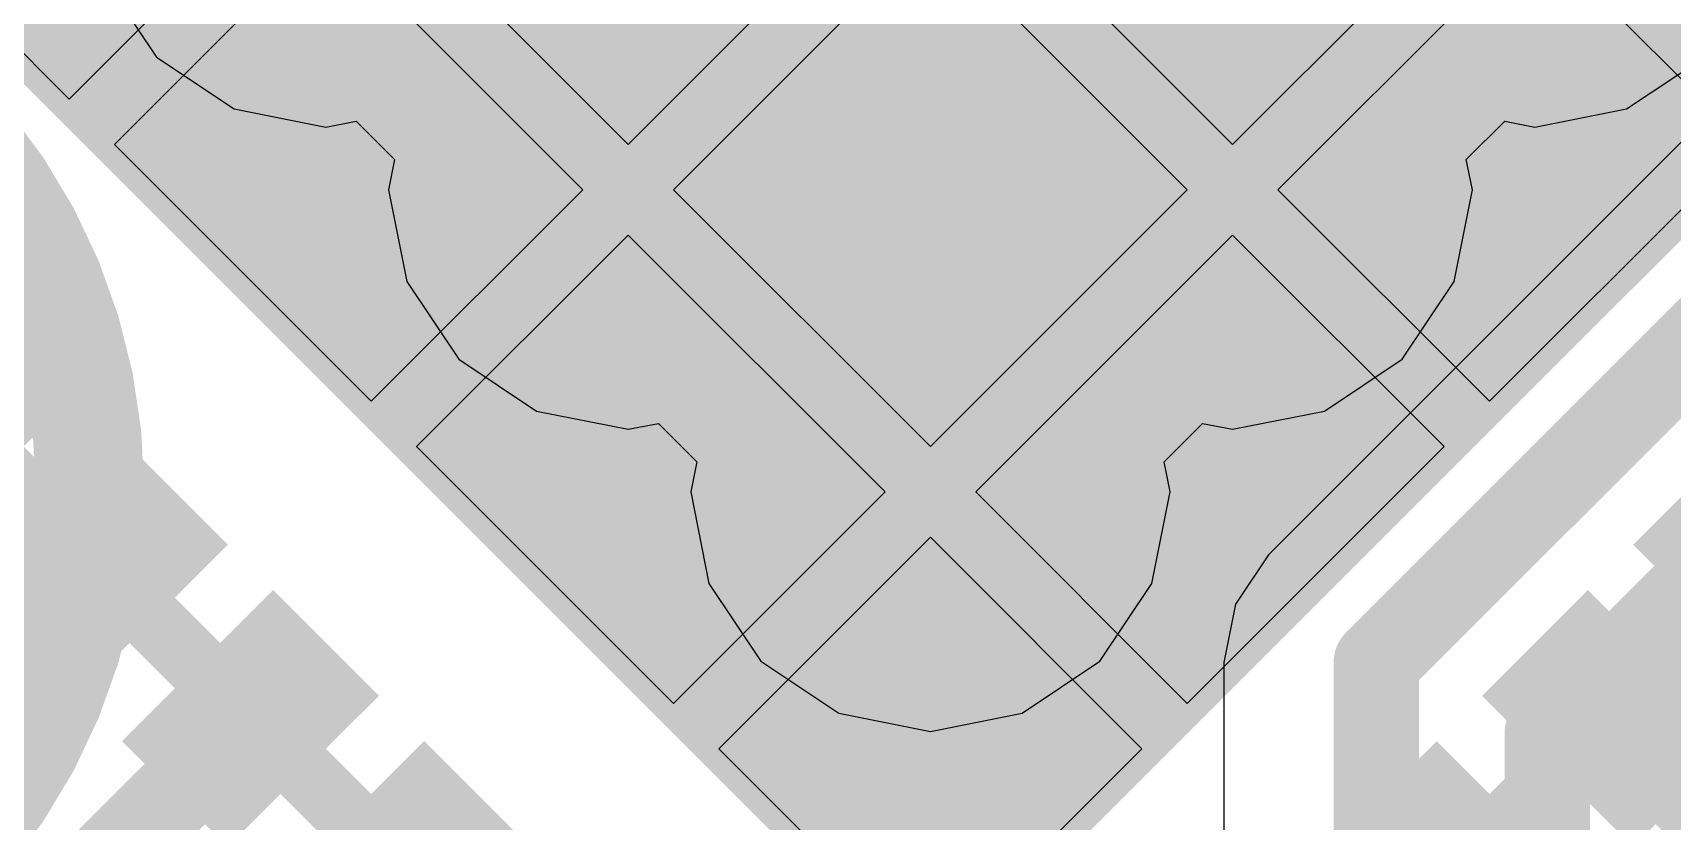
# Model space of a CAD drawing. Header units: millimetres. Extents: x 5 to 399, y 5 to 287.
# Drawn here: x 218.546 to 222.381, y 140.964 to 142.809 of the extents above; entities that cross this region are included whole.
import ezdxf

# ---------------------------------------------------------------- set-up
doc = ezdxf.new("R2010")
doc.units = ezdxf.units.MM
for name, color, linetype in [('BottomLayer', 5, 'Continuous'), ('BottomOverlay', 54, 'Continuous'), ('BottomPaste', 16, 'Continuous'), ('BottomSolder', 6, 'Continuous'), ('DrillDrawing', 1, 'Continuous'), ('Mechanical13', 56, 'Continuous'), ('MidLayer2', 76, 'Continuous'), ('TopLayer', 1, 'Continuous'), ('TopOverlay', 2, 'Continuous'), ('TopPaste', 8, 'Continuous'), ('TopSolder', 216, 'Continuous')]:
    doc.layers.add(name, color=color, linetype=linetype)

# ---------------------------------------------------------------- blocks, each defined once
blk = doc.blocks.new('TP1_5MM_B_43')
at = {"layer": 'BottomLayer', "const_width": 0.75}
blk.add_lwpolyline([(-0.375, 0, 1), (0.375, 0, 1)], format="xyb", close=True, dxfattribs=at)
at = {"layer": 'BottomOverlay'}
for points, const_width in [([(1.27, 0, 1), (-1.27, 0, 1)], 0.254), ([(-1.3335, 0, 1), (-1.2065, 0, 1)], 0.127), ([(1.2065, 0, 1), (1.3335, 0, 1)], 0.127)]:
    blk.add_lwpolyline(points, format="xyb", close=True, dxfattribs=dict(at, const_width=const_width))
at = {"layer": 'BottomPaste', "const_width": 0.75}
blk.add_lwpolyline([(-0.375, 0, 1), (0.375, 0, 1)], format="xyb", close=True, dxfattribs=at)
at = {"layer": 'BottomSolder', "const_width": 0.75}
blk.add_lwpolyline([(-0.375, 0, 1), (0.375, 0, 1)], format="xyb", close=True, dxfattribs=at)
blk = doc.blocks.new('TMC_QFN40_0_5_6_0X6_0_176')
at = {"layer": 'Mechanical13', "const_width": 0.15}
for points in [[(-3, 3), (-3, -3)], [(-3, -3), (3, -3)]]:
    blk.add_lwpolyline(points, dxfattribs=at)
at = {"layer": 'TopLayer'}
for points in [[(-2.275, -2.275), (2.275, -2.275), (-2.275, 2.275), (2.275, 2.275)], [(-3.2, 0.125), (-2.8, 0.125), (-3.2, 0.375), (-2.8, 0.375)], [(-3.2, -0.375), (-2.8, -0.375), (-3.2, -0.125), (-2.8, -0.125)], [(-3.2, -0.875), (-2.8, -0.875), (-3.2, -0.625), (-2.8, -0.625)], [(-3.2, -1.375), (-2.8, -1.375), (-3.2, -1.125), (-2.8, -1.125)], [(-1.125, -3.2), (-1.125, -2.8), (-1.375, -3.2), (-1.375, -2.8)], [(-0.625, -3.2), (-0.625, -2.8), (-0.875, -3.2), (-0.875, -2.8)], [(-0.125, -3.2), (-0.125, -2.8), (-0.375, -3.2), (-0.375, -2.8)]]:
    blk.add_solid(points, dxfattribs=at)
at = {"layer": 'TopPaste'}
for p, q in [((-2.275, 0.575), (-2.275, 1.425)), ((-1.575, 0.575), (-2.275, 0.575)), ((-2.275, -0.425), (-2.275, 0.425)), ((-2.275, 0.425), (-1.575, 0.425)), ((-1.575, 0.425), (-1.575, -0.425)), ((-1.425, -0.425), (-1.425, 0.425)), ((-1.575, -0.425), (-2.275, -0.425)), ((-0.575, -0.425), (-1.425, -0.425)), ((-2.275, -1.425), (-2.275, -0.575)), ((-2.275, -0.575), (-1.575, -0.575)), ((-1.575, -0.575), (-1.575, -1.425)), ((-1.425, -0.575), (-0.575, -0.575)), ((-1.425, -1.425), (-1.425, -0.575)), ((-0.575, -0.575), (-0.575, -1.425)), ((-0.425, -1.425), (-0.425, -0.575)), ((-1.575, -1.425), (-2.275, -1.425)), ((-0.575, -1.425), (-1.425, -1.425)), ((0.425, -1.425), (-0.425, -1.425)), ((-2.275, -2.275), (-2.275, -1.575)), ((-2.275, -1.575), (-1.575, -1.575)), ((-1.575, -1.575), (-1.575, -2.275)), ((-1.425, -2.275), (-1.425, -1.575)), ((-1.425, -1.575), (-0.575, -1.575)), ((-0.575, -1.575), (-0.575, -2.275)), ((-0.425, -2.275), (-0.425, -1.575)), ((-0.425, -1.575), (0.425, -1.575)), ((0.425, -1.575), (0.425, -2.275)), ((-1.575, -2.275), (-2.275, -2.275)), ((-0.575, -2.275), (-1.425, -2.275)), ((0.425, -2.275), (-0.425, -2.275))]:
    blk.add_line(p, q, dxfattribs=at)
for points in [[(-3.2, 0.125), (-2.8, 0.125), (-3.2, 0.375), (-2.8, 0.375)], [(-3.2, -0.375), (-2.8, -0.375), (-3.2, -0.125), (-2.8, -0.125)], [(-3.2, -0.875), (-2.8, -0.875), (-3.2, -0.625), (-2.8, -0.625)], [(-3.2, -1.375), (-2.8, -1.375), (-3.2, -1.125), (-2.8, -1.125)], [(-1.125, -3.2), (-1.125, -2.8), (-1.375, -3.2), (-1.375, -2.8)], [(-0.625, -3.2), (-0.625, -2.8), (-0.875, -3.2), (-0.875, -2.8)], [(-0.125, -3.2), (-0.125, -2.8), (-0.375, -3.2), (-0.375, -2.8)]]:
    blk.add_solid(points, dxfattribs=at)
at = {"layer": 'TopSolder'}
for points in [[(-2.325, -2.325), (2.325, -2.325), (-2.325, 2.325), (2.325, 2.325)], [(-3.25, 0.075), (-2.75, 0.075), (-3.25, 0.425), (-2.75, 0.425)], [(-3.25, -0.425), (-2.75, -0.425), (-3.25, -0.075), (-2.75, -0.075)], [(-3.25, -0.925), (-2.75, -0.925), (-3.25, -0.575), (-2.75, -0.575)], [(-3.25, -1.425), (-2.75, -1.425), (-3.25, -1.075), (-2.75, -1.075)], [(-1.075, -3.25), (-1.075, -2.75), (-1.425, -3.25), (-1.425, -2.75)], [(-0.575, -3.25), (-0.575, -2.75), (-0.925, -3.25), (-0.925, -2.75)], [(-0.075, -3.25), (-0.075, -2.75), (-0.425, -3.25), (-0.425, -2.75)]]:
    blk.add_solid(points, dxfattribs=at)
blk = doc.blocks.new('0402_C_297')
at = {"layer": 'Mechanical13', "const_width": 0.1}
for points in [[(-0.55, -0.3), (-0.55, 0.3)], [(-0.55, 0.3), (0.55, 0.3)], [(0.55, -0.3), (0.55, 0.3)], [(-0.55, -0.3), (0.55, -0.3)]]:
    blk.add_lwpolyline(points, dxfattribs=at)
at = {"layer": 'Mechanical13', "const_width": 0.05}
for points in [[(-0.575, 0.3, 1), (-0.525, 0.3, 1)], [(-0.575, 0.3, 1), (-0.525, 0.3, 1)], [(0.525, 0.3, 1), (0.575, 0.3, 1)], [(0.525, 0.3, 1), (0.575, 0.3, 1)], [(-0.575, -0.3, 1), (-0.525, -0.3, 1)], [(-0.575, -0.3, 1), (-0.525, -0.3, 1)], [(0.525, -0.3, 1), (0.575, -0.3, 1)], [(0.525, -0.3, 1), (0.575, -0.3, 1)]]:
    blk.add_lwpolyline(points, format="xyb", close=True, dxfattribs=at)
at = {"layer": 'TopLayer'}
for points in [[(-0.25, -0.3), (-0.25, 0.3), (-0.75, -0.3), (-0.75, 0.3)], [(0.75, -0.3), (0.75, 0.3), (0.25, -0.3), (0.25, 0.3)]]:
    blk.add_solid(points, dxfattribs=at)
at = {"layer": 'TopOverlay', "const_width": 0.05}
for points in [[(-0.9, 0.45), (0.9, 0.45)], [(-0.9, -0.45), (-0.9, 0.45)], [(0.9, -0.45), (0.9, 0.45)], [(-0.9, -0.45), (0.9, -0.45)]]:
    blk.add_lwpolyline(points, dxfattribs=at)
at = {"layer": 'TopOverlay', "const_width": 0.025}
for points in [[(-0.9125, 0.45, 1), (-0.8875, 0.45, 1)], [(-0.9125, 0.45, 1), (-0.8875, 0.45, 1)], [(0.8875, 0.45, 1), (0.9125, 0.45, 1)], [(0.8875, 0.45, 1), (0.9125, 0.45, 1)], [(-0.9125, -0.45, 1), (-0.8875, -0.45, 1)], [(-0.9125, -0.45, 1), (-0.8875, -0.45, 1)], [(0.8875, -0.45, 1), (0.9125, -0.45, 1)], [(0.8875, -0.45, 1), (0.9125, -0.45, 1)]]:
    blk.add_lwpolyline(points, format="xyb", close=True, dxfattribs=at)
at = {"layer": 'TopPaste'}
for points in [[(-0.25, -0.3), (-0.25, 0.3), (-0.75, -0.3), (-0.75, 0.3)], [(0.75, -0.3), (0.75, 0.3), (0.25, -0.3), (0.25, 0.3)]]:
    blk.add_solid(points, dxfattribs=at)
at = {"layer": 'TopSolder'}
for points in [[(-0.2, -0.35), (-0.2, 0.35), (-0.8, -0.35), (-0.8, 0.35)], [(0.8, -0.35), (0.8, 0.35), (0.2, -0.35), (0.2, 0.35)]]:
    blk.add_solid(points, dxfattribs=at)

msp = doc.modelspace()

# ---------------------------------------------------------------- linework, layer by layer
at = {"layer": 'BottomLayer'}
for p, q in [((223.3197, 143.4704), (221.4367, 141.5873)), ((221.4367, 141.5873), (221.3593, 141.4715)), ((221.3593, 141.4715), (221.3321, 141.335)), ((221.3321, 141.335), (221.3321, 140.2498))]:
    msp.add_line(p, q, dxfattribs=at)
at = {"layer": 'BottomLayer', "const_width": 0.2}
for points in [[(221.689, 141.335), (223.6766, 143.3226)], [(222.089, 141.1693), (224.0766, 143.1569)], [(221.689, 140.102), (221.689, 141.335)], [(222.089, 139.9178), (222.089, 141.1693)]]:
    msp.add_lwpolyline(points, dxfattribs=at)
at = {"layer": 'BottomLayer', "const_width": 0.1}
for points in [[(221.639, 141.335, 1), (221.739, 141.335, 1)], [(221.639, 141.335, 1), (221.739, 141.335, 1)], [(222.039, 141.1693, 1), (222.139, 141.1693, 1)], [(222.039, 141.1693, 1), (222.139, 141.1693, 1)]]:
    msp.add_lwpolyline(points, format="xyb", close=True, dxfattribs=at)
at = {"layer": 'DrillDrawing', "const_width": 0.0508}
for points in [[(219.8116, 142.5684), (219.9386, 142.6954)], [(219.9386, 142.6954), (220.0656, 142.5684)], [(221.2258, 142.5684), (221.3528, 142.6954)], [(221.3528, 142.6954), (221.4798, 142.5684)], [(219.8624, 142.5176), (219.9386, 142.5938)], [(219.9386, 142.5938), (220.0148, 142.5176)], [(221.2766, 142.5176), (221.3528, 142.5938)], [(221.3528, 142.5938), (221.429, 142.5176)], [(219.6846, 142.5684), (219.8116, 142.4414)], [(219.6846, 142.5684), (219.8116, 142.5684)], [(220.0656, 142.5684), (220.1926, 142.5684)], [(220.0656, 142.4414), (220.1926, 142.5684)], [(221.0988, 142.5684), (221.2258, 142.4414)], [(221.0988, 142.5684), (221.2258, 142.5684)], [(221.4798, 142.5684), (221.6068, 142.5684)], [(221.4798, 142.4414), (221.6068, 142.5684)], [(219.7862, 142.5176), (219.8624, 142.4414)], [(219.7862, 142.5176), (219.8624, 142.5176)], [(220.0148, 142.5176), (220.091, 142.5176)], [(220.0148, 142.4414), (220.091, 142.5176)], [(221.2004, 142.5176), (221.2766, 142.4414)], [(221.2004, 142.5176), (221.2766, 142.5176)], [(221.429, 142.5176), (221.5052, 142.5176)], [(221.429, 142.4414), (221.5052, 142.5176)], [(219.6846, 142.3144), (219.8116, 142.4414)], [(219.7862, 142.3652), (219.8624, 142.4414)], [(220.0148, 142.4414), (220.091, 142.3652)], [(220.0656, 142.4414), (220.1926, 142.3144)], [(221.0988, 142.3144), (221.2258, 142.4414)], [(221.2004, 142.3652), (221.2766, 142.4414)], [(221.429, 142.4414), (221.5052, 142.3652)], [(221.4798, 142.4414), (221.6068, 142.3144)], [(219.7862, 142.3652), (219.8624, 142.3652)], [(219.8624, 142.3652), (219.9386, 142.289)], [(219.9386, 142.289), (220.0148, 142.3652)], [(220.0148, 142.3652), (220.091, 142.3652)], [(221.2004, 142.3652), (221.2766, 142.3652)], [(221.2766, 142.3652), (221.3528, 142.289)], [(221.3528, 142.289), (221.429, 142.3652)], [(221.429, 142.3652), (221.5052, 142.3652)], [(219.6846, 142.3144), (219.8116, 142.3144)], [(219.8116, 142.3144), (219.9386, 142.1874)], [(219.9386, 142.1874), (220.0656, 142.3144)], [(220.0656, 142.3144), (220.1926, 142.3144)], [(221.0988, 142.3144), (221.2258, 142.3144)], [(221.2258, 142.3144), (221.3528, 142.1874)], [(221.3528, 142.1874), (221.4798, 142.3144)], [(221.4798, 142.3144), (221.6068, 142.3144)], [(220.5187, 141.8613), (220.6457, 141.9883)], [(220.6457, 141.9883), (220.7727, 141.8613)], [(220.3917, 141.8613), (220.5187, 141.7343)], [(220.3917, 141.8613), (220.5187, 141.8613)], [(220.5695, 141.8105), (220.6457, 141.8867)], [(220.6457, 141.8867), (220.7219, 141.8105)], [(220.7727, 141.8613), (220.8997, 141.8613)], [(220.7727, 141.7343), (220.8997, 141.8613)], [(220.4933, 141.8105), (220.5695, 141.7343)], [(220.4933, 141.8105), (220.5695, 141.8105)], [(220.7219, 141.8105), (220.7981, 141.8105)], [(220.7219, 141.7343), (220.7981, 141.8105)], [(220.3917, 141.6073), (220.5187, 141.7343)], [(220.4933, 141.6581), (220.5695, 141.7343)], [(220.7219, 141.7343), (220.7981, 141.6581)], [(220.7727, 141.7343), (220.8997, 141.6073)], [(220.4933, 141.6581), (220.5695, 141.6581)], [(220.5695, 141.6581), (220.6457, 141.5819)], [(220.6457, 141.5819), (220.7219, 141.6581)], [(220.7219, 141.6581), (220.7981, 141.6581)], [(220.3917, 141.6073), (220.5187, 141.6073)], [(220.5187, 141.6073), (220.6457, 141.4803)], [(220.6457, 141.4803), (220.7727, 141.6073)], [(220.7727, 141.6073), (220.8997, 141.6073)]]:
    msp.add_lwpolyline(points, dxfattribs=at)
at = {"layer": 'DrillDrawing', "const_width": 0.0254}
for points in [[(219.9259, 142.6954, 1), (219.9513, 142.6954, 1)], [(219.9259, 142.6954, 1), (219.9513, 142.6954, 1)], [(221.3401, 142.6954, 1), (221.3655, 142.6954, 1)], [(221.3401, 142.6954, 1), (221.3655, 142.6954, 1)], [(219.9259, 142.5938, 1), (219.9513, 142.5938, 1)], [(219.9259, 142.5938, 1), (219.9513, 142.5938, 1)], [(221.3401, 142.5938, 1), (221.3655, 142.5938, 1)], [(221.3401, 142.5938, 1), (221.3655, 142.5938, 1)], [(219.6719, 142.5684, 1), (219.6973, 142.5684, 1)], [(219.6719, 142.5684, 1), (219.6973, 142.5684, 1)], [(219.7989, 142.5684, 1), (219.8243, 142.5684, 1)], [(219.7989, 142.5684, 1), (219.8243, 142.5684, 1)], [(220.0529, 142.5684, 1), (220.0783, 142.5684, 1)], [(220.0529, 142.5684, 1), (220.0783, 142.5684, 1)], [(220.1799, 142.5684, 1), (220.2053, 142.5684, 1)], [(220.1799, 142.5684, 1), (220.2053, 142.5684, 1)], [(221.0861, 142.5684, 1), (221.1115, 142.5684, 1)], [(221.0861, 142.5684, 1), (221.1115, 142.5684, 1)], [(221.2131, 142.5684, 1), (221.2385, 142.5684, 1)], [(221.2131, 142.5684, 1), (221.2385, 142.5684, 1)], [(221.4671, 142.5684, 1), (221.4925, 142.5684, 1)], [(221.4671, 142.5684, 1), (221.4925, 142.5684, 1)], [(221.5941, 142.5684, 1), (221.6195, 142.5684, 1)], [(221.5941, 142.5684, 1), (221.6195, 142.5684, 1)], [(219.7735, 142.5176, 1), (219.7989, 142.5176, 1)], [(219.7735, 142.5176, 1), (219.7989, 142.5176, 1)], [(219.8497, 142.5176, 1), (219.8751, 142.5176, 1)], [(219.8497, 142.5176, 1), (219.8751, 142.5176, 1)], [(220.0021, 142.5176, 1), (220.0275, 142.5176, 1)], [(220.0021, 142.5176, 1), (220.0275, 142.5176, 1)], [(220.0783, 142.5176, 1), (220.1037, 142.5176, 1)], [(220.0783, 142.5176, 1), (220.1037, 142.5176, 1)], [(221.1877, 142.5176, 1), (221.2131, 142.5176, 1)], [(221.1877, 142.5176, 1), (221.2131, 142.5176, 1)], [(221.2639, 142.5176, 1), (221.2893, 142.5176, 1)], [(221.2639, 142.5176, 1), (221.2893, 142.5176, 1)], [(221.4163, 142.5176, 1), (221.4417, 142.5176, 1)], [(221.4163, 142.5176, 1), (221.4417, 142.5176, 1)], [(221.4925, 142.5176, 1), (221.5179, 142.5176, 1)], [(221.4925, 142.5176, 1), (221.5179, 142.5176, 1)], [(219.7989, 142.4414, 1), (219.8243, 142.4414, 1)], [(219.7989, 142.4414, 1), (219.8243, 142.4414, 1)], [(219.8497, 142.4414, 1), (219.8751, 142.4414, 1)], [(219.8497, 142.4414, 1), (219.8751, 142.4414, 1)], [(220.0021, 142.4414, 1), (220.0275, 142.4414, 1)], [(220.0021, 142.4414, 1), (220.0275, 142.4414, 1)], [(220.0529, 142.4414, 1), (220.0783, 142.4414, 1)], [(220.0529, 142.4414, 1), (220.0783, 142.4414, 1)], [(221.2131, 142.4414, 1), (221.2385, 142.4414, 1)], [(221.2131, 142.4414, 1), (221.2385, 142.4414, 1)], [(221.2639, 142.4414, 1), (221.2893, 142.4414, 1)], [(221.2639, 142.4414, 1), (221.2893, 142.4414, 1)], [(221.4163, 142.4414, 1), (221.4417, 142.4414, 1)], [(221.4163, 142.4414, 1), (221.4417, 142.4414, 1)], [(221.4671, 142.4414, 1), (221.4925, 142.4414, 1)], [(221.4671, 142.4414, 1), (221.4925, 142.4414, 1)], [(219.7735, 142.3652, 1), (219.7989, 142.3652, 1)], [(219.7735, 142.3652, 1), (219.7989, 142.3652, 1)], [(219.8497, 142.3652, 1), (219.8751, 142.3652, 1)], [(219.8497, 142.3652, 1), (219.8751, 142.3652, 1)], [(220.0021, 142.3652, 1), (220.0275, 142.3652, 1)], [(220.0021, 142.3652, 1), (220.0275, 142.3652, 1)], [(220.0783, 142.3652, 1), (220.1037, 142.3652, 1)], [(220.0783, 142.3652, 1), (220.1037, 142.3652, 1)], [(221.1877, 142.3652, 1), (221.2131, 142.3652, 1)], [(221.1877, 142.3652, 1), (221.2131, 142.3652, 1)], [(221.2639, 142.3652, 1), (221.2893, 142.3652, 1)], [(221.2639, 142.3652, 1), (221.2893, 142.3652, 1)], [(221.4163, 142.3652, 1), (221.4417, 142.3652, 1)], [(221.4163, 142.3652, 1), (221.4417, 142.3652, 1)], [(221.4925, 142.3652, 1), (221.5179, 142.3652, 1)], [(221.4925, 142.3652, 1), (221.5179, 142.3652, 1)], [(219.6719, 142.3144, 1), (219.6973, 142.3144, 1)], [(219.6719, 142.3144, 1), (219.6973, 142.3144, 1)], [(219.7989, 142.3144, 1), (219.8243, 142.3144, 1)], [(219.7989, 142.3144, 1), (219.8243, 142.3144, 1)], [(219.9259, 142.289, 1), (219.9513, 142.289, 1)], [(219.9259, 142.289, 1), (219.9513, 142.289, 1)], [(220.0529, 142.3144, 1), (220.0783, 142.3144, 1)], [(220.0529, 142.3144, 1), (220.0783, 142.3144, 1)], [(220.1799, 142.3144, 1), (220.2053, 142.3144, 1)], [(220.1799, 142.3144, 1), (220.2053, 142.3144, 1)], [(221.0861, 142.3144, 1), (221.1115, 142.3144, 1)], [(221.0861, 142.3144, 1), (221.1115, 142.3144, 1)], [(221.2131, 142.3144, 1), (221.2385, 142.3144, 1)], [(221.2131, 142.3144, 1), (221.2385, 142.3144, 1)], [(221.3401, 142.289, 1), (221.3655, 142.289, 1)], [(221.3401, 142.289, 1), (221.3655, 142.289, 1)], [(221.4671, 142.3144, 1), (221.4925, 142.3144, 1)], [(221.4671, 142.3144, 1), (221.4925, 142.3144, 1)], [(221.5941, 142.3144, 1), (221.6195, 142.3144, 1)], [(221.5941, 142.3144, 1), (221.6195, 142.3144, 1)], [(219.9259, 142.1874, 1), (219.9513, 142.1874, 1)], [(219.9259, 142.1874, 1), (219.9513, 142.1874, 1)], [(221.3401, 142.1874, 1), (221.3655, 142.1874, 1)], [(221.3401, 142.1874, 1), (221.3655, 142.1874, 1)], [(220.633, 141.9883, 1), (220.6584, 141.9883, 1)], [(220.633, 141.9883, 1), (220.6584, 141.9883, 1)], [(220.379, 141.8613, 1), (220.4044, 141.8613, 1)], [(220.379, 141.8613, 1), (220.4044, 141.8613, 1)], [(220.506, 141.8613, 1), (220.5314, 141.8613, 1)], [(220.506, 141.8613, 1), (220.5314, 141.8613, 1)], [(220.633, 141.8867, 1), (220.6584, 141.8867, 1)], [(220.633, 141.8867, 1), (220.6584, 141.8867, 1)], [(220.76, 141.8613, 1), (220.7854, 141.8613, 1)], [(220.76, 141.8613, 1), (220.7854, 141.8613, 1)], [(220.887, 141.8613, 1), (220.9124, 141.8613, 1)], [(220.887, 141.8613, 1), (220.9124, 141.8613, 1)], [(220.4806, 141.8105, 1), (220.506, 141.8105, 1)], [(220.4806, 141.8105, 1), (220.506, 141.8105, 1)], [(220.5568, 141.8105, 1), (220.5822, 141.8105, 1)], [(220.5568, 141.8105, 1), (220.5822, 141.8105, 1)], [(220.7092, 141.8105, 1), (220.7346, 141.8105, 1)], [(220.7092, 141.8105, 1), (220.7346, 141.8105, 1)], [(220.7854, 141.8105, 1), (220.8108, 141.8105, 1)], [(220.7854, 141.8105, 1), (220.8108, 141.8105, 1)], [(220.506, 141.7343, 1), (220.5314, 141.7343, 1)], [(220.506, 141.7343, 1), (220.5314, 141.7343, 1)], [(220.5568, 141.7343, 1), (220.5822, 141.7343, 1)], [(220.5568, 141.7343, 1), (220.5822, 141.7343, 1)], [(220.7092, 141.7343, 1), (220.7346, 141.7343, 1)], [(220.7092, 141.7343, 1), (220.7346, 141.7343, 1)], [(220.76, 141.7343, 1), (220.7854, 141.7343, 1)], [(220.76, 141.7343, 1), (220.7854, 141.7343, 1)], [(220.4806, 141.6581, 1), (220.506, 141.6581, 1)], [(220.4806, 141.6581, 1), (220.506, 141.6581, 1)], [(220.5568, 141.6581, 1), (220.5822, 141.6581, 1)], [(220.5568, 141.6581, 1), (220.5822, 141.6581, 1)], [(220.7092, 141.6581, 1), (220.7346, 141.6581, 1)], [(220.7092, 141.6581, 1), (220.7346, 141.6581, 1)], [(220.7854, 141.6581, 1), (220.8108, 141.6581, 1)], [(220.7854, 141.6581, 1), (220.8108, 141.6581, 1)], [(220.379, 141.6073, 1), (220.4044, 141.6073, 1)], [(220.379, 141.6073, 1), (220.4044, 141.6073, 1)], [(220.506, 141.6073, 1), (220.5314, 141.6073, 1)], [(220.506, 141.6073, 1), (220.5314, 141.6073, 1)], [(220.76, 141.6073, 1), (220.7854, 141.6073, 1)], [(220.76, 141.6073, 1), (220.7854, 141.6073, 1)], [(220.887, 141.6073, 1), (220.9124, 141.6073, 1)], [(220.887, 141.6073, 1), (220.9124, 141.6073, 1)], [(220.633, 141.5819, 1), (220.6584, 141.5819, 1)], [(220.633, 141.5819, 1), (220.6584, 141.5819, 1)], [(220.633, 141.4803, 1), (220.6584, 141.4803, 1)], [(220.633, 141.4803, 1), (220.6584, 141.4803, 1)]]:
    msp.add_lwpolyline(points, format="xyb", close=True, dxfattribs=at)
at = {"layer": 'MidLayer2'}
for p, q in [((218.7134, 142.934), (218.8349, 142.752)), ((218.8349, 142.752), (219.0169, 142.6305)), ((222.2745, 142.6305), (222.4564, 142.752)), ((219.0169, 142.6305), (219.2315, 142.5878)), ((222.0599, 142.5878), (222.2745, 142.6305)), ((219.2315, 142.5878), (219.302, 142.6018)), ((219.302, 142.6018), (219.3918, 142.512)), ((221.8995, 142.512), (221.9893, 142.6018)), ((221.9893, 142.6018), (222.0599, 142.5878)), ((219.3918, 142.512), (219.3778, 142.4414)), ((221.9136, 142.4414), (221.8995, 142.512)), ((219.3778, 142.4414), (219.4205, 142.2268)), ((221.8709, 142.2268), (221.9136, 142.4414)), ((219.4205, 142.2268), (219.542, 142.0449)), ((221.7493, 142.0449), (221.8709, 142.2268)), ((219.542, 142.0449), (219.724, 141.9234)), ((221.5674, 141.9234), (221.7493, 142.0449)), ((219.724, 141.9234), (219.9386, 141.8807)), ((221.3528, 141.8807), (221.5674, 141.9234)), ((219.9386, 141.8807), (220.0091, 141.8947)), ((220.0091, 141.8947), (220.0989, 141.8049)), ((221.1924, 141.8049), (221.2822, 141.8947)), ((221.2822, 141.8947), (221.3528, 141.8807)), ((220.0989, 141.8049), (220.0849, 141.7343)), ((221.2064, 141.7343), (221.1924, 141.8049)), ((220.0849, 141.7343), (220.1276, 141.5197)), ((221.1638, 141.5197), (221.2064, 141.7343)), ((220.1276, 141.5197), (220.2491, 141.3378)), ((221.0422, 141.3378), (221.1638, 141.5197)), ((220.2491, 141.3378), (220.4311, 141.2163)), ((220.8603, 141.2163), (221.0422, 141.3378)), ((220.4311, 141.2163), (220.6457, 141.1736)), ((220.6457, 141.1736), (220.8603, 141.2163))]:
    msp.add_line(p, q, dxfattribs=at)
at = {"layer": 'TopLayer', "const_width": 0.2}
for points in [[(218.2872, 141.1436), (218.7011, 141.5576)], [(218.6479, 140.7973), (219.0547, 141.204)], [(222.2367, 141.204), (222.5524, 140.8883)]]:
    msp.add_lwpolyline(points, dxfattribs=at)
at = {"layer": 'TopLayer', "const_width": 0.1}
for points in [[(218.6511, 141.5576, 1), (218.7511, 141.5576, 1)], [(219.0047, 141.204, 1), (219.1047, 141.204, 1)], [(222.1867, 141.204, 1), (222.2867, 141.204, 1)]]:
    msp.add_lwpolyline(points, format="xyb", close=True, dxfattribs=at)

# ---------------------------------------------------------------- block references
for name, p, rotation in [('TMC_QFN40_0_5_6_0X6_0_176', (220.6457, 143.8557), 45), ('TP1_5MM_B_43', (217.409, 141.7402), 90), ('0402_C_297', (218.0055, 140.3893), 315)]:
    msp.add_blockref(name, p, dxfattribs=dict(rotation=rotation))

doc.saveas('drawing.dxf')
